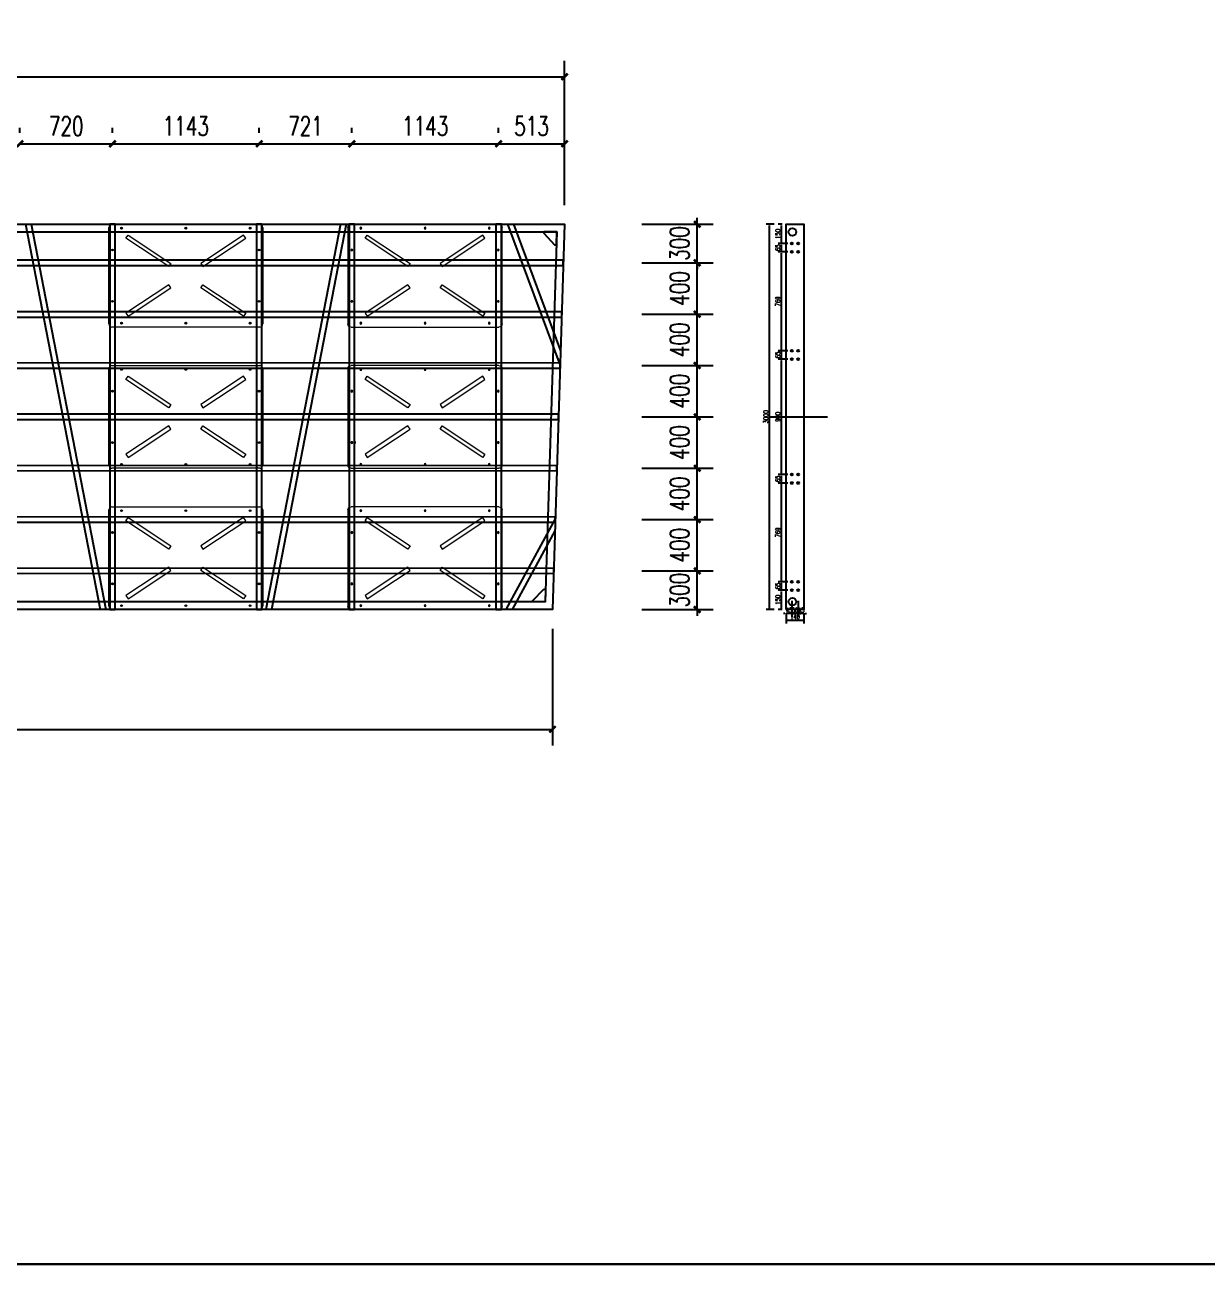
# Model space of a CAD drawing. Extents: x 1254079 to 1500931, y -102737 to 142253.
# Drawn here: x 1339276 to 1348483, y 2621 to 12274 of the extents above; entities that cross this region are included whole.
import ezdxf

# ---------------------------------------------------------------- set-up
doc = ezdxf.new("R2010")
doc.units = 0
doc.header["$LTSCALE"] = 1000
doc.header["$MEASUREMENT"] = 0
for name, color, linetype in [('14#槽钢', 3, 'Continuous'), ('PUB_DIM', 3, 'Continuous'), ('W-float bowl浮筒', 253, 'Continuous'), ('W-FLOAT_BOWL浮筒', 253, 'Continuous'), ('W-STEEL_FRAME钢架', 3, 'Continuous'), ('W-STEEL_KEEL钢龙骨', 5, 'Continuous')]:
    doc.layers.add(name, color=color, linetype=linetype)
doc.styles.add('_TCH_DIM_T3', font='SIMPLEX', dxfattribs={"width": 0.705882, "bigfont": 'GBCBIG'})
doc.styles.add('STANDARD_T3', font='simplex.shx', dxfattribs={"width": 0.7, "bigfont": 'gbcbig.shx'})
doc.dimstyles.new('_TCH_ARCH&&50', dxfattribs={"dimtxt": 148.75, "dimasz": 50, "dimexe": 125, "dimexo": 150, "dimgap": 63.125, "dimtad": 1, "dimdec": 0, "dimzin": 0, "dimdsep": 46, "dimtxsty": '_TCH_DIM_T3', "dimblk": 'ARCHTICK', "dimcen": 0.09, "dimclrt": 7, "dimazin": 2, "dimtfac": 1, "dimtdec": 0, "dimtix": 1, "dimtmove": 2, "dimatfit": 3, "dimfxl": 0, "dimtolj": 1, "dimtzin": 0, "dimarcsym": 0})
doc.dimstyles.new('W&&10', dxfattribs={"dimtxt": 35, "dimasz": 10, "dimexe": 25, "dimexo": 30, "dimgap": 10, "dimtad": 1, "dimdec": 0, "dimzin": 0, "dimdsep": 46, "dimtxsty": 'STANDARD_T3', "dimcen": 0.09, "dimclrd": 1, "dimclre": 1, "dimclrt": 7, "dimazin": 2, "dimtfac": 1, "dimtdec": 0, "dimtix": 1, "dimtmove": 2, "dimatfit": 3, "dimfxl": 0, "dimtolj": 1, "dimtzin": 0, "dimarcsym": 0})

# ---------------------------------------------------------------- blocks, each defined once
blk = doc.blocks.new('*D325')
at = {"layer": 'Defpoints', "color": 0, "transparency": 16777216}
for p in [(1345166.7, 7870.3), (1345248.1, 7870.3), (1345203.1, 7720.3)]:
    blk.add_point(p, dxfattribs=at)
at = {"layer": 'W-STEEL_FRAME钢架', "color": 1, "lineweight": -2, "transparency": 16777216}
for p, q in [((1345218.1, 7870.3), (1345141.7, 7870.3)), ((1345166.7, 7730.3), (1345166.7, 7860.3)), ((1345173.1, 7720.3), (1345141.7, 7720.3))]:
    blk.add_line(p, q, dxfattribs=at)
at = {"layer": 'W-STEEL_FRAME钢架', "color": 1, "transparency": 16777216}
for points in [[(1345165, 7860.3), (1345168.3, 7860.3), (1345166.7, 7870.3)], [(1345165, 7730.3), (1345168.3, 7730.3), (1345166.7, 7720.3)]]:
    blk.add_solid(points, dxfattribs=at)
at = {"layer": 'W-STEEL_FRAME钢架', "color": 7, "transparency": 16777216, "insert": (1345139.2, 7795.3), "char_height": 35, "attachment_point": 5, "rotation": 90, "style": 'STANDARD_T3'}
blk.add_mtext('\\A1;150', dxfattribs=at)
blk = doc.blocks.new('*D326')
at = {"layer": 'Defpoints', "color": 0, "transparency": 16777216}
for p in [(1345166.7, 7935.6), (1345248.1, 7935.6), (1345248.1, 7870.3)]:
    blk.add_point(p, dxfattribs=at)
at = {"layer": 'W-STEEL_FRAME钢架', "color": 1, "lineweight": -2, "transparency": 16777216}
for p, q in [((1345218.1, 7935.6), (1345141.7, 7935.6)), ((1345166.7, 7880.3), (1345166.7, 7925.6)), ((1345218.1, 7870.3), (1345141.7, 7870.3))]:
    blk.add_line(p, q, dxfattribs=at)
at = {"layer": 'W-STEEL_FRAME钢架', "color": 1, "transparency": 16777216}
for points in [[(1345165, 7925.6), (1345168.3, 7925.6), (1345166.7, 7935.6)], [(1345165, 7880.3), (1345168.3, 7880.3), (1345166.7, 7870.3)]]:
    blk.add_solid(points, dxfattribs=at)
at = {"layer": 'W-STEEL_FRAME钢架', "color": 7, "transparency": 16777216, "insert": (1345139.2, 7902.9), "char_height": 35, "attachment_point": 5, "rotation": 90, "style": 'STANDARD_T3'}
blk.add_mtext('\\A1;65', dxfattribs=at)
blk = doc.blocks.new('*D327')
at = {"layer": 'Defpoints', "color": 0, "transparency": 16777216}
for p in [(1345166.7, 8705), (1345248.1, 8705), (1345248.1, 7935.6)]:
    blk.add_point(p, dxfattribs=at)
at = {"layer": 'W-STEEL_FRAME钢架', "color": 1, "lineweight": -2, "transparency": 16777216}
for p, q in [((1345218.1, 8705), (1345141.7, 8705)), ((1345166.7, 7945.6), (1345166.7, 8695)), ((1345218.1, 7935.6), (1345141.7, 7935.6))]:
    blk.add_line(p, q, dxfattribs=at)
at = {"layer": 'W-STEEL_FRAME钢架', "color": 1, "transparency": 16777216}
for points in [[(1345165, 8695), (1345168.3, 8695), (1345166.7, 8705)], [(1345165, 7945.6), (1345168.3, 7945.6), (1345166.7, 7935.6)]]:
    blk.add_solid(points, dxfattribs=at)
at = {"layer": 'W-STEEL_FRAME钢架', "color": 7, "transparency": 16777216, "insert": (1345139.2, 8320.3), "char_height": 35, "attachment_point": 5, "rotation": 90, "style": 'STANDARD_T3'}
blk.add_mtext('\\A1;769', dxfattribs=at)
blk = doc.blocks.new('*D328')
at = {"layer": 'Defpoints', "color": 0, "transparency": 16777216}
for p in [(1345166.7, 8770.3), (1345248.1, 8770.3), (1345248.1, 8705)]:
    blk.add_point(p, dxfattribs=at)
at = {"layer": 'W-STEEL_FRAME钢架', "color": 1, "lineweight": -2, "transparency": 16777216}
for p, q in [((1345218.1, 8770.3), (1345141.7, 8770.3)), ((1345218.1, 8705), (1345141.7, 8705)), ((1345166.7, 8715), (1345166.7, 8760.3))]:
    blk.add_line(p, q, dxfattribs=at)
at = {"layer": 'W-STEEL_FRAME钢架', "color": 1, "transparency": 16777216}
for points in [[(1345165, 8760.3), (1345168.3, 8760.3), (1345166.7, 8770.3)], [(1345165, 8715), (1345168.3, 8715), (1345166.7, 8705)]]:
    blk.add_solid(points, dxfattribs=at)
at = {"layer": 'W-STEEL_FRAME钢架', "color": 7, "transparency": 16777216, "insert": (1345139.2, 8737.6), "char_height": 35, "attachment_point": 5, "rotation": 90, "style": 'STANDARD_T3'}
blk.add_mtext('\\A1;65', dxfattribs=at)
blk = doc.blocks.new('*D329')
at = {"layer": 'Defpoints', "color": 0, "transparency": 16777216}
for p in [(1345166.7, 9670.3), (1345248.1, 9670.3), (1345248.1, 8770.3)]:
    blk.add_point(p, dxfattribs=at)
at = {"layer": 'W-STEEL_FRAME钢架', "color": 1, "lineweight": -2, "transparency": 16777216}
for p, q in [((1345218.1, 9670.3), (1345141.7, 9670.3)), ((1345166.7, 8780.3), (1345166.7, 9660.3)), ((1345218.1, 8770.3), (1345141.7, 8770.3))]:
    blk.add_line(p, q, dxfattribs=at)
at = {"layer": 'W-STEEL_FRAME钢架', "color": 1, "transparency": 16777216}
for points in [[(1345165, 9660.3), (1345168.3, 9660.3), (1345166.7, 9670.3)], [(1345165, 8780.3), (1345168.3, 8780.3), (1345166.7, 8770.3)]]:
    blk.add_solid(points, dxfattribs=at)
at = {"layer": 'W-STEEL_FRAME钢架', "color": 7, "transparency": 16777216, "insert": (1345139.2, 9220.3), "char_height": 35, "attachment_point": 5, "rotation": 90, "style": 'STANDARD_T3'}
blk.add_mtext('\\A1;900', dxfattribs=at)
blk = doc.blocks.new('*D330')
at = {"layer": 'Defpoints', "color": 0, "transparency": 16777216}
for p in [(1345166.7, 10570.3), (1345248.1, 10570.3), (1345248.1, 10505)]:
    blk.add_point(p, dxfattribs=at)
at = {"layer": 'W-STEEL_FRAME钢架', "color": 1, "lineweight": -2, "transparency": 16777216}
for p, q in [((1345218.1, 10570.3), (1345141.7, 10570.3)), ((1345166.7, 10515), (1345166.7, 10560.3)), ((1345218.1, 10505), (1345141.7, 10505))]:
    blk.add_line(p, q, dxfattribs=at)
at = {"layer": 'W-STEEL_FRAME钢架', "color": 1, "transparency": 16777216}
for points in [[(1345165, 10560.3), (1345168.3, 10560.3), (1345166.7, 10570.3)], [(1345165, 10515), (1345168.3, 10515), (1345166.7, 10505)]]:
    blk.add_solid(points, dxfattribs=at)
at = {"layer": 'W-STEEL_FRAME钢架', "color": 7, "transparency": 16777216, "insert": (1345139.2, 10537.6), "char_height": 35, "attachment_point": 5, "rotation": 90, "style": 'STANDARD_T3'}
blk.add_mtext('\\A1;65', dxfattribs=at)
blk = doc.blocks.new('*D331')
at = {"layer": 'Defpoints', "color": 0, "transparency": 16777216}
for p in [(1345166.7, 10720.3), (1345203.1, 10720.3), (1345248.1, 10570.3)]:
    blk.add_point(p, dxfattribs=at)
at = {"layer": 'W-STEEL_FRAME钢架', "color": 1, "lineweight": -2, "transparency": 16777216}
for p, q in [((1345173.1, 10720.3), (1345141.7, 10720.3)), ((1345166.7, 10580.3), (1345166.7, 10710.3)), ((1345218.1, 10570.3), (1345141.7, 10570.3))]:
    blk.add_line(p, q, dxfattribs=at)
at = {"layer": 'W-STEEL_FRAME钢架', "color": 1, "transparency": 16777216}
for points in [[(1345165, 10710.3), (1345168.3, 10710.3), (1345166.7, 10720.3)], [(1345165, 10580.3), (1345168.3, 10580.3), (1345166.7, 10570.3)]]:
    blk.add_solid(points, dxfattribs=at)
at = {"layer": 'W-STEEL_FRAME钢架', "color": 7, "transparency": 16777216, "insert": (1345139.2, 10645.3), "char_height": 35, "attachment_point": 5, "rotation": 90, "style": 'STANDARD_T3'}
blk.add_mtext('\\A1;150', dxfattribs=at)
blk = doc.blocks.new('*D332')
at = {"layer": 'Defpoints', "color": 0, "transparency": 16777216}
for p in [(1345203.1, 7720.3), (1345203.1, 7634.7), (1345343.1, 7720.3)]:
    blk.add_point(p, dxfattribs=at)
at = {"layer": 'W-STEEL_FRAME钢架', "color": 1, "lineweight": -2, "transparency": 16777216}
for p, q in [((1345203.1, 7690.3), (1345203.1, 7609.7)), ((1345333.1, 7634.7), (1345213.1, 7634.7)), ((1345343.1, 7690.3), (1345343.1, 7609.7))]:
    blk.add_line(p, q, dxfattribs=at)
at = {"layer": 'W-STEEL_FRAME钢架', "color": 1, "transparency": 16777216}
for points in [[(1345213.1, 7636.4), (1345213.1, 7633.1), (1345203.1, 7634.7)], [(1345333.1, 7636.4), (1345333.1, 7633.1), (1345343.1, 7634.7)]]:
    blk.add_solid(points, dxfattribs=at)
at = {"layer": 'W-STEEL_FRAME钢架', "color": 7, "transparency": 16777216, "insert": (1345273.1, 7662.2), "char_height": 35, "attachment_point": 5, "style": 'STANDARD_T3'}
blk.add_mtext('\\A1;140', dxfattribs=at)
blk = doc.blocks.new('*D333')
at = {"layer": 'Defpoints', "color": 0, "transparency": 16777216}
for p in [(1345298.1, 7870.3), (1345298.1, 7687.6), (1345343.1, 7720.3)]:
    blk.add_point(p, dxfattribs=at)
at = {"layer": 'W-STEEL_FRAME钢架', "color": 1, "lineweight": -2, "transparency": 16777216}
for p, q in [((1345298.1, 7787.6), (1345298.1, 7662.6)), ((1345288.1, 7687.6), (1345278.1, 7687.6)), ((1345343.1, 7687.6), (1345298.1, 7687.6)), ((1345343.1, 7690.3), (1345343.1, 7662.6)), ((1345353.1, 7687.6), (1345363.1, 7687.6))]:
    blk.add_line(p, q, dxfattribs=at)
at = {"layer": 'W-STEEL_FRAME钢架', "color": 1, "transparency": 16777216}
for points in [[(1345288.1, 7689.2), (1345288.1, 7685.9), (1345298.1, 7687.6)], [(1345353.1, 7689.2), (1345353.1, 7685.9), (1345343.1, 7687.6)]]:
    blk.add_solid(points, dxfattribs=at)
at = {"layer": 'W-STEEL_FRAME钢架', "color": 7, "transparency": 16777216, "insert": (1345320.6, 7715.1), "char_height": 35, "attachment_point": 5, "style": 'STANDARD_T3'}
blk.add_mtext('\\A1;45', dxfattribs=at)
blk = doc.blocks.new('*D334')
at = {"layer": 'Defpoints', "color": 0, "transparency": 16777216}
for p in [(1345248.1, 7870.3), (1345298.1, 7870.3), (1345248.1, 7687.6)]:
    blk.add_point(p, dxfattribs=at)
at = {"layer": 'W-STEEL_FRAME钢架', "color": 1, "lineweight": -2, "transparency": 16777216}
for p, q in [((1345248.1, 7787.6), (1345248.1, 7662.6)), ((1345298.1, 7787.6), (1345298.1, 7662.6)), ((1345238.1, 7687.6), (1345228.1, 7687.6)), ((1345298.1, 7687.6), (1345248.1, 7687.6)), ((1345308.1, 7687.6), (1345318.1, 7687.6))]:
    blk.add_line(p, q, dxfattribs=at)
at = {"layer": 'W-STEEL_FRAME钢架', "color": 1, "transparency": 16777216}
for points in [[(1345238.1, 7689.2), (1345238.1, 7685.9), (1345248.1, 7687.6)], [(1345308.1, 7689.2), (1345308.1, 7685.9), (1345298.1, 7687.6)]]:
    blk.add_solid(points, dxfattribs=at)
at = {"layer": 'W-STEEL_FRAME钢架', "color": 7, "transparency": 16777216, "insert": (1345273.1, 7715.1), "char_height": 35, "attachment_point": 5, "style": 'STANDARD_T3'}
blk.add_mtext('\\A1;50', dxfattribs=at)
blk = doc.blocks.new('*D167')
at = {"layer": 'Defpoints', "color": 0, "transparency": 16777216}
for p in [(1345248.1, 7870.3), (1345203.1, 7720.3), (1345203.1, 7687.6)]:
    blk.add_point(p, dxfattribs=at)
at = {"layer": 'W-STEEL_FRAME钢架', "color": 1, "lineweight": -2, "transparency": 16777216}
for p, q in [((1345248.1, 7787.6), (1345248.1, 7662.6)), ((1345193.1, 7687.6), (1345183.1, 7687.6)), ((1345203.1, 7690.3), (1345203.1, 7662.6)), ((1345248.1, 7687.6), (1345203.1, 7687.6)), ((1345258.1, 7687.6), (1345268.1, 7687.6))]:
    blk.add_line(p, q, dxfattribs=at)
at = {"layer": 'W-STEEL_FRAME钢架', "color": 1, "transparency": 16777216}
for points in [[(1345193.1, 7689.2), (1345193.1, 7685.9), (1345203.1, 7687.6)], [(1345258.1, 7689.2), (1345258.1, 7685.9), (1345248.1, 7687.6)]]:
    blk.add_solid(points, dxfattribs=at)
at = {"layer": 'W-STEEL_FRAME钢架', "color": 7, "transparency": 16777216, "insert": (1345225.6, 7715.1), "char_height": 35, "attachment_point": 5, "style": 'STANDARD_T3'}
blk.add_mtext('\\A1;45', dxfattribs=at)
blk = doc.blocks.new('*D168')
at = {"layer": 'Defpoints', "color": 0, "transparency": 16777216}
for p in [(1345073.8, 10720.3), (1345141.7, 10720.3), (1345141.7, 7720.3)]:
    blk.add_point(p, dxfattribs=at)
at = {"layer": 'W-STEEL_FRAME钢架', "color": 1, "lineweight": -2, "transparency": 16777216}
for p, q in [((1345111.7, 10720.3), (1345048.8, 10720.3)), ((1345073.8, 7730.3), (1345073.8, 10710.3)), ((1345111.7, 7720.3), (1345048.8, 7720.3))]:
    blk.add_line(p, q, dxfattribs=at)
at = {"layer": 'W-STEEL_FRAME钢架', "color": 1, "transparency": 16777216}
for points in [[(1345072.2, 10710.3), (1345075.5, 10710.3), (1345073.8, 10720.3)], [(1345072.2, 7730.3), (1345075.5, 7730.3), (1345073.8, 7720.3)]]:
    blk.add_solid(points, dxfattribs=at)
at = {"layer": 'W-STEEL_FRAME钢架', "color": 7, "transparency": 16777216, "insert": (1345046.3, 9220.3), "char_height": 35, "attachment_point": 5, "rotation": 90, "style": 'STANDARD_T3'}
blk.add_mtext('\\A1;3000', dxfattribs=at)
blk = doc.blocks.new('*D335')
at = {"layer": 'Defpoints', "color": 0, "transparency": 16777216}
for p in [(1345166.7, 9735.6), (1345248.1, 9735.6), (1345248.1, 9670.3)]:
    blk.add_point(p, dxfattribs=at)
at = {"layer": 'W-STEEL_FRAME钢架', "color": 1, "lineweight": -2, "transparency": 16777216}
for p, q in [((1345218.1, 9735.6), (1345141.7, 9735.6)), ((1345218.1, 9670.3), (1345141.7, 9670.3)), ((1345166.7, 9680.3), (1345166.7, 9725.6))]:
    blk.add_line(p, q, dxfattribs=at)
at = {"layer": 'W-STEEL_FRAME钢架', "color": 1, "transparency": 16777216}
for points in [[(1345165, 9725.6), (1345168.3, 9725.6), (1345166.7, 9735.6)], [(1345165, 9680.3), (1345168.3, 9680.3), (1345166.7, 9670.3)]]:
    blk.add_solid(points, dxfattribs=at)
at = {"layer": 'W-STEEL_FRAME钢架', "color": 7, "transparency": 16777216, "insert": (1345139.2, 9702.9), "char_height": 35, "attachment_point": 5, "rotation": 90, "style": 'STANDARD_T3'}
blk.add_mtext('\\A1;65', dxfattribs=at)
blk = doc.blocks.new('*D336')
at = {"layer": 'Defpoints', "color": 0, "transparency": 16777216}
for p in [(1345166.7, 10505), (1345203.1, 10505), (1345248.1, 9735.6)]:
    blk.add_point(p, dxfattribs=at)
at = {"layer": 'W-STEEL_FRAME钢架', "color": 1, "lineweight": -2, "transparency": 16777216}
for p, q in [((1345173.1, 10505), (1345141.7, 10505)), ((1345166.7, 9745.6), (1345166.7, 10495)), ((1345218.1, 9735.6), (1345141.7, 9735.6))]:
    blk.add_line(p, q, dxfattribs=at)
at = {"layer": 'W-STEEL_FRAME钢架', "color": 1, "transparency": 16777216}
for points in [[(1345165, 10495), (1345168.3, 10495), (1345166.7, 10505)], [(1345165, 9745.6), (1345168.3, 9745.6), (1345166.7, 9735.6)]]:
    blk.add_solid(points, dxfattribs=at)
at = {"layer": 'W-STEEL_FRAME钢架', "color": 7, "transparency": 16777216, "insert": (1345139.2, 10120.3), "char_height": 35, "attachment_point": 5, "rotation": 90, "style": 'STANDARD_T3'}
blk.add_mtext('\\A1;769', dxfattribs=at)
blk = doc.blocks.new('_ArchTick')
at = {"color": 0, "linetype": 'ByBlock', "const_width": 0.4}
blk.add_lwpolyline([(-0.5, -0.5), (0.5, 0.5)], dxfattribs=at)
blk = doc.blocks.new('*D942')
at = {"layer": 'Defpoints', "color": 0, "transparency": 16777216}
for p in [(1343931.4, 8020.2), (1344511.9, 8020.2), (1343931.4, 7720.3)]:
    blk.add_point(p, dxfattribs=at)
at = {"layer": 'PUB_DIM', "color": 0, "lineweight": -2, "transparency": 16777216}
for p, q in [((1344081.4, 8020.2), (1344636.9, 8020.2)), ((1344511.9, 8020.2), (1344511.9, 8070.2)), ((1344511.9, 7720.3), (1344511.9, 8020.2)), ((1344081.4, 7720.3), (1344636.9, 7720.3)), ((1344511.9, 7720.3), (1344511.9, 7670.3))]:
    blk.add_line(p, q, dxfattribs=at)
at = {"layer": 'PUB_DIM', "color": 0, "lineweight": -2, "transparency": 16777216, "xscale": 50, "yscale": 50, "zscale": 50}
for p, rotation in [((1344511.9, 8020.2), 269.9992561467271), ((1344511.9, 7720.3), 89.9992561467271)]:
    blk.add_blockref('_ArchTick', p, dxfattribs=dict(at, rotation=rotation))
at = {"layer": 'PUB_DIM', "color": 7, "transparency": 16777216, "insert": (1344374.4, 7870.3), "char_height": 148.75, "attachment_point": 5, "rotation": 89.99926, "style": '_TCH_DIM_T3'}
blk.add_mtext('\\A1;300', dxfattribs=at)
blk = doc.blocks.new('*D943')
at = {"layer": 'Defpoints', "color": 0, "transparency": 16777216}
for p in [(1343931.4, 8420.3), (1344511.9, 8420.3), (1343931.4, 8020.2)]:
    blk.add_point(p, dxfattribs=at)
at = {"layer": 'PUB_DIM', "color": 0, "lineweight": -2, "transparency": 16777216}
for p, q in [((1344081.4, 8420.3), (1344636.9, 8420.3)), ((1344511.9, 8020.2), (1344511.9, 8420.3)), ((1344081.4, 8020.2), (1344636.9, 8020.2))]:
    blk.add_line(p, q, dxfattribs=at)
at = {"layer": 'PUB_DIM', "color": 0, "lineweight": -2, "transparency": 16777216, "xscale": 50, "yscale": 50, "zscale": 50}
for p, rotation in [((1344511.9, 8420.3), 89.99925614672695), ((1344511.9, 8020.2), 269.999256146727)]:
    blk.add_blockref('_ArchTick', p, dxfattribs=dict(at, rotation=rotation))
at = {"layer": 'PUB_DIM', "color": 7, "transparency": 16777216, "insert": (1344374.4, 8220.3), "char_height": 148.75, "attachment_point": 5, "rotation": 89.99926, "style": '_TCH_DIM_T3'}
blk.add_mtext('\\A1;400', dxfattribs=at)
blk = doc.blocks.new('*D944')
at = {"layer": 'Defpoints', "color": 0, "transparency": 16777216}
for p in [(1343931.4, 8820.3), (1344511.9, 8820.3), (1343931.4, 8420.3)]:
    blk.add_point(p, dxfattribs=at)
at = {"layer": 'PUB_DIM', "color": 0, "lineweight": -2, "transparency": 16777216}
for p, q in [((1344081.4, 8820.3), (1344636.9, 8820.3)), ((1344511.9, 8420.3), (1344511.9, 8820.3)), ((1344081.4, 8420.3), (1344636.9, 8420.3))]:
    blk.add_line(p, q, dxfattribs=at)
at = {"layer": 'PUB_DIM', "color": 0, "lineweight": -2, "transparency": 16777216, "xscale": 50, "yscale": 50, "zscale": 50}
for p, rotation in [((1344511.9, 8820.3), 89.99925614673225), ((1344511.9, 8420.3), 269.9992561467323)]:
    blk.add_blockref('_ArchTick', p, dxfattribs=dict(at, rotation=rotation))
at = {"layer": 'PUB_DIM', "color": 7, "transparency": 16777216, "insert": (1344374.4, 8620.3), "char_height": 148.75, "attachment_point": 5, "rotation": 89.99926, "style": '_TCH_DIM_T3'}
blk.add_mtext('\\A1;400', dxfattribs=at)
blk = doc.blocks.new('*D945')
at = {"layer": 'Defpoints', "color": 0, "transparency": 16777216}
for p in [(1343931.4, 9220.3), (1344511.9, 9220.3), (1343931.4, 8820.3)]:
    blk.add_point(p, dxfattribs=at)
at = {"layer": 'PUB_DIM', "color": 0, "lineweight": -2, "transparency": 16777216}
for p, q in [((1344081.4, 9220.3), (1344636.9, 9220.3)), ((1344511.9, 8820.3), (1344511.9, 9220.3)), ((1344081.4, 8820.3), (1344636.9, 8820.3))]:
    blk.add_line(p, q, dxfattribs=at)
at = {"layer": 'PUB_DIM', "color": 0, "lineweight": -2, "transparency": 16777216, "xscale": 50, "yscale": 50, "zscale": 50}
for p, rotation in [((1344511.9, 9220.3), 89.99925614673371), ((1344511.9, 8820.3), 269.9992561467337)]:
    blk.add_blockref('_ArchTick', p, dxfattribs=dict(at, rotation=rotation))
at = {"layer": 'PUB_DIM', "color": 7, "transparency": 16777216, "insert": (1344374.4, 9020.3), "char_height": 148.75, "attachment_point": 5, "rotation": 89.99926, "style": '_TCH_DIM_T3'}
blk.add_mtext('\\A1;400', dxfattribs=at)
blk = doc.blocks.new('*D946')
at = {"layer": 'Defpoints', "color": 0, "transparency": 16777216}
for p in [(1343931.4, 9620.3), (1344511.9, 9620.3), (1343931.4, 9220.3)]:
    blk.add_point(p, dxfattribs=at)
at = {"layer": 'PUB_DIM', "color": 0, "lineweight": -2, "transparency": 16777216}
for p, q in [((1344081.4, 9620.3), (1344636.9, 9620.3)), ((1344511.9, 9220.3), (1344511.9, 9620.3)), ((1344081.4, 9220.3), (1344636.9, 9220.3))]:
    blk.add_line(p, q, dxfattribs=at)
at = {"layer": 'PUB_DIM', "color": 0, "lineweight": -2, "transparency": 16777216, "xscale": 50, "yscale": 50, "zscale": 50}
for p, rotation in [((1344511.9, 9620.3), 89.99925614673371), ((1344511.9, 9220.3), 269.9992561467337)]:
    blk.add_blockref('_ArchTick', p, dxfattribs=dict(at, rotation=rotation))
at = {"layer": 'PUB_DIM', "color": 7, "transparency": 16777216, "insert": (1344374.4, 9420.3), "char_height": 148.75, "attachment_point": 5, "rotation": 89.99926, "style": '_TCH_DIM_T3'}
blk.add_mtext('\\A1;400', dxfattribs=at)
blk = doc.blocks.new('*D947')
at = {"layer": 'Defpoints', "color": 0, "transparency": 16777216}
for p in [(1343931.5, 10020.2), (1344511.9, 10020.2), (1343931.4, 9620.3)]:
    blk.add_point(p, dxfattribs=at)
at = {"layer": 'PUB_DIM', "color": 0, "lineweight": -2, "transparency": 16777216}
for p, q in [((1344081.5, 10020.2), (1344636.9, 10020.2)), ((1344511.9, 9620.3), (1344511.9, 10020.2)), ((1344081.4, 9620.3), (1344636.9, 9620.3))]:
    blk.add_line(p, q, dxfattribs=at)
at = {"layer": 'PUB_DIM', "color": 0, "lineweight": -2, "transparency": 16777216, "xscale": 50, "yscale": 50, "zscale": 50}
for p, rotation in [((1344511.9, 10020.2), 89.9992561467015), ((1344511.9, 9620.3), 269.9992561467015)]:
    blk.add_blockref('_ArchTick', p, dxfattribs=dict(at, rotation=rotation))
at = {"layer": 'PUB_DIM', "color": 7, "transparency": 16777216, "insert": (1344374.4, 9820.2), "char_height": 148.75, "attachment_point": 5, "rotation": 89.99926, "style": '_TCH_DIM_T3'}
blk.add_mtext('\\A1;400', dxfattribs=at)
blk = doc.blocks.new('*D948')
at = {"layer": 'Defpoints', "color": 0, "transparency": 16777216}
for p in [(1343931.5, 10420.2), (1344511.9, 10420.2), (1343931.5, 10020.2)]:
    blk.add_point(p, dxfattribs=at)
at = {"layer": 'PUB_DIM', "color": 0, "lineweight": -2, "transparency": 16777216}
for p, q in [((1344081.5, 10420.2), (1344636.9, 10420.2)), ((1344511.9, 10020.2), (1344511.9, 10420.2)), ((1344081.5, 10020.2), (1344636.9, 10020.2))]:
    blk.add_line(p, q, dxfattribs=at)
at = {"layer": 'PUB_DIM', "color": 0, "lineweight": -2, "transparency": 16777216, "xscale": 50, "yscale": 50, "zscale": 50}
for p, rotation in [((1344511.9, 10420.2), 89.99925614673093), ((1344511.9, 10020.2), 269.9992561467309)]:
    blk.add_blockref('_ArchTick', p, dxfattribs=dict(at, rotation=rotation))
at = {"layer": 'PUB_DIM', "color": 7, "transparency": 16777216, "insert": (1344374.4, 10220.2), "char_height": 148.75, "attachment_point": 5, "rotation": 89.99926, "style": '_TCH_DIM_T3'}
blk.add_mtext('\\A1;400', dxfattribs=at)
blk = doc.blocks.new('*D949')
at = {"layer": 'Defpoints', "color": 0, "transparency": 16777216}
for p in [(1343931.5, 10720.2), (1344511.9, 10720.2), (1343931.5, 10420.2)]:
    blk.add_point(p, dxfattribs=at)
at = {"layer": 'PUB_DIM', "color": 0, "lineweight": -2, "transparency": 16777216}
for p, q in [((1344081.5, 10720.2), (1344636.9, 10720.2)), ((1344511.9, 10720.2), (1344511.9, 10770.2)), ((1344511.9, 10420.2), (1344511.9, 10720.2)), ((1344081.5, 10420.2), (1344636.9, 10420.2)), ((1344511.9, 10420.2), (1344511.9, 10370.2))]:
    blk.add_line(p, q, dxfattribs=at)
at = {"layer": 'PUB_DIM', "color": 0, "lineweight": -2, "transparency": 16777216, "xscale": 50, "yscale": 50, "zscale": 50}
for p, rotation in [((1344511.9, 10720.2), 269.9992561467388), ((1344511.9, 10420.2), 89.99925614673876)]:
    blk.add_blockref('_ArchTick', p, dxfattribs=dict(at, rotation=rotation))
at = {"layer": 'PUB_DIM', "color": 7, "transparency": 16777216, "insert": (1344374.4, 10570.2), "char_height": 148.75, "attachment_point": 5, "rotation": 89.99926, "style": '_TCH_DIM_T3'}
blk.add_mtext('\\A1;300', dxfattribs=at)
blk = doc.blocks.new('*D956')
at = {"layer": 'Defpoints', "color": 0, "transparency": 16777216}
for p in [(1339958.1, 11347.3), (1339238.1, 11281.4), (1339958.1, 11281.4)]:
    blk.add_point(p, dxfattribs=at)
at = {"layer": 'PUB_DIM', "color": 0, "lineweight": -2, "transparency": 16777216}
for p, q in [((1339238.1, 11431.4), (1339238.1, 11472.3)), ((1339958.1, 11431.4), (1339958.1, 11472.3)), ((1339238.1, 11347.3), (1339958.1, 11347.3))]:
    blk.add_line(p, q, dxfattribs=at)
at = {"layer": 'PUB_DIM', "color": 0, "lineweight": -2, "transparency": 16777216, "xscale": 50, "yscale": 50, "zscale": 50}
for p, rotation in [((1339238.1, 11347.3), 179.9998336123197), ((1339958.1, 11347.3), 359.9998336123197)]:
    blk.add_blockref('_ArchTick', p, dxfattribs=dict(at, rotation=rotation))
at = {"layer": 'PUB_DIM', "color": 7, "transparency": 16777216, "insert": (1339598.1, 11484.8), "char_height": 148.75, "attachment_point": 5, "rotation": 359.99983, "style": '_TCH_DIM_T3'}
blk.add_mtext('\\A1;720', dxfattribs=at)
blk = doc.blocks.new('*D957')
at = {"layer": 'Defpoints', "color": 0, "transparency": 16777216}
for p in [(1341101.1, 11347.3), (1339958.1, 11281.4), (1341101.1, 11281.4)]:
    blk.add_point(p, dxfattribs=at)
at = {"layer": 'PUB_DIM', "color": 0, "lineweight": -2, "transparency": 16777216}
for p, q in [((1339958.1, 11431.4), (1339958.1, 11472.3)), ((1341101.1, 11431.4), (1341101.1, 11472.3)), ((1339958.1, 11347.3), (1341101.1, 11347.3))]:
    blk.add_line(p, q, dxfattribs=at)
at = {"layer": 'PUB_DIM', "color": 0, "lineweight": -2, "transparency": 16777216, "xscale": 50, "yscale": 50, "zscale": 50}
for p, rotation in [((1339958.1, 11347.3), 179.9998336123198), ((1341101.1, 11347.3), 359.9998336123198)]:
    blk.add_blockref('_ArchTick', p, dxfattribs=dict(at, rotation=rotation))
at = {"layer": 'PUB_DIM', "color": 7, "transparency": 16777216, "insert": (1340529.6, 11484.8), "char_height": 148.75, "attachment_point": 5, "rotation": 359.99983, "style": '_TCH_DIM_T3'}
blk.add_mtext('\\A1;1143', dxfattribs=at)
blk = doc.blocks.new('*D958')
at = {"layer": 'Defpoints', "color": 0, "transparency": 16777216}
for p in [(1341822.2, 11347.3), (1341101.1, 11281.4), (1341822.2, 11281.4)]:
    blk.add_point(p, dxfattribs=at)
at = {"layer": 'PUB_DIM', "color": 0, "lineweight": -2, "transparency": 16777216}
for p, q in [((1341101.1, 11431.4), (1341101.1, 11472.3)), ((1341822.2, 11431.4), (1341822.2, 11472.3)), ((1341101.1, 11347.3), (1341822.2, 11347.3))]:
    blk.add_line(p, q, dxfattribs=at)
at = {"layer": 'PUB_DIM', "color": 0, "lineweight": -2, "transparency": 16777216, "xscale": 50, "yscale": 50, "zscale": 50}
for p, rotation in [((1341101.1, 11347.3), 179.9998336123197), ((1341822.2, 11347.3), 359.9998336123198)]:
    blk.add_blockref('_ArchTick', p, dxfattribs=dict(at, rotation=rotation))
at = {"layer": 'PUB_DIM', "color": 7, "transparency": 16777216, "insert": (1341461.6, 11484.8), "char_height": 148.75, "attachment_point": 5, "rotation": 359.99983, "style": '_TCH_DIM_T3'}
blk.add_mtext('\\A1;721', dxfattribs=at)
blk = doc.blocks.new('*D959')
at = {"layer": 'Defpoints', "color": 0, "transparency": 16777216}
for p in [(1342965.2, 11347.3), (1341822.2, 11281.4), (1342965.2, 11281.4)]:
    blk.add_point(p, dxfattribs=at)
at = {"layer": 'PUB_DIM', "color": 0, "lineweight": -2, "transparency": 16777216}
for p, q in [((1341822.2, 11431.4), (1341822.2, 11472.3)), ((1342965.2, 11431.4), (1342965.2, 11472.3)), ((1341822.2, 11347.3), (1342965.2, 11347.3))]:
    blk.add_line(p, q, dxfattribs=at)
at = {"layer": 'PUB_DIM', "color": 0, "lineweight": -2, "transparency": 16777216, "xscale": 50, "yscale": 50, "zscale": 50}
for p, rotation in [((1341822.2, 11347.3), 179.9998336123198), ((1342965.2, 11347.3), 359.9998336123198)]:
    blk.add_blockref('_ArchTick', p, dxfattribs=dict(at, rotation=rotation))
at = {"layer": 'PUB_DIM', "color": 7, "transparency": 16777216, "insert": (1342393.7, 11484.8), "char_height": 148.75, "attachment_point": 5, "rotation": 359.99983, "style": '_TCH_DIM_T3'}
blk.add_mtext('\\A1;1143', dxfattribs=at)
blk = doc.blocks.new('*D960')
at = {"layer": 'Defpoints', "color": 0, "transparency": 16777216}
for p in [(1343478.3, 11347.3), (1342965.2, 11281.4), (1343478.3, 11281.4)]:
    blk.add_point(p, dxfattribs=at)
at = {"layer": 'PUB_DIM', "color": 0, "lineweight": -2, "transparency": 16777216}
for p, q in [((1342965.2, 11431.4), (1342965.2, 11472.3)), ((1343478.3, 11431.4), (1343478.3, 11472.3)), ((1342965.2, 11347.3), (1343478.3, 11347.3))]:
    blk.add_line(p, q, dxfattribs=at)
at = {"layer": 'PUB_DIM', "color": 0, "lineweight": -2, "transparency": 16777216, "xscale": 50, "yscale": 50, "zscale": 50}
for p, rotation in [((1342965.2, 11347.3), 179.9998336123197), ((1343478.3, 11347.3), 359.9998336123197)]:
    blk.add_blockref('_ArchTick', p, dxfattribs=dict(at, rotation=rotation))
at = {"layer": 'PUB_DIM', "color": 7, "transparency": 16777216, "insert": (1343221.7, 11484.8), "char_height": 148.75, "attachment_point": 5, "rotation": 359.99983, "style": '_TCH_DIM_T3'}
blk.add_mtext('\\A1;513', dxfattribs=at)
blk = doc.blocks.new('*D962')
at = {"layer": 'Defpoints', "color": 0, "transparency": 16777216}
for p in [(1333948.6, 7720.3), (1343384.5, 7720.3), (1343384.5, 6786.3)]:
    blk.add_point(p, dxfattribs=at)
at = {"layer": 'PUB_DIM', "color": 0, "lineweight": -2, "transparency": 16777216}
for p, q in [((1333948.6, 7570.3), (1333948.6, 6661.3)), ((1343384.5, 7570.3), (1343384.5, 6661.3)), ((1333948.6, 6786.3), (1343384.5, 6786.3))]:
    blk.add_line(p, q, dxfattribs=at)
at = {"layer": 'PUB_DIM', "color": 0, "lineweight": -2, "transparency": 16777216, "xscale": 50, "yscale": 50, "zscale": 50, "rotation": 180}
blk.add_blockref('_ArchTick', (1333948.6, 6786.3), dxfattribs=at)
at = {"layer": 'PUB_DIM', "color": 0, "lineweight": -2, "transparency": 16777216, "xscale": 50, "yscale": 50, "zscale": 50}
blk.add_blockref('_ArchTick', (1343384.5, 6786.3), dxfattribs=at)
at = {"layer": 'PUB_DIM', "color": 7, "transparency": 16777216, "insert": (1338666.6, 6923.8), "char_height": 148.75, "attachment_point": 5, "style": '_TCH_DIM_T3'}
blk.add_mtext('\\A1;9436', dxfattribs=at)
blk = doc.blocks.new('*D963')
at = {"layer": 'Defpoints', "color": 0, "transparency": 16777216}
for p in [(1343478.3, 11869.2), (1333854.9, 10719.8), (1343478.3, 10719.8)]:
    blk.add_point(p, dxfattribs=at)
at = {"layer": 'PUB_DIM', "color": 0, "lineweight": -2, "transparency": 16777216}
for p, q in [((1333854.9, 10869.8), (1333854.9, 11994.2)), ((1343478.3, 10869.8), (1343478.3, 11994.2)), ((1333854.9, 11869.2), (1343478.3, 11869.2))]:
    blk.add_line(p, q, dxfattribs=at)
at = {"layer": 'PUB_DIM', "color": 0, "lineweight": -2, "transparency": 16777216, "xscale": 50, "yscale": 50, "zscale": 50, "rotation": 180}
blk.add_blockref('_ArchTick', (1333854.9, 11869.2), dxfattribs=at)
at = {"layer": 'PUB_DIM', "color": 0, "lineweight": -2, "transparency": 16777216, "xscale": 50, "yscale": 50, "zscale": 50}
blk.add_blockref('_ArchTick', (1343478.3, 11869.2), dxfattribs=at)
at = {"layer": 'PUB_DIM', "color": 7, "transparency": 16777216, "insert": (1338666.6, 12006.7), "char_height": 148.75, "attachment_point": 5, "style": '_TCH_DIM_T3'}
blk.add_mtext('\\A1;9623', dxfattribs=at)
blk = doc.blocks.new('$matou$00000145')
at = {"layer": 'W-float bowl浮筒', "lineweight": 0}
for p, q in [((-575, 400), (575, 400)), ((-600, -375), (-600, 375)), ((-507, 370), (-493, 370)), ((-500, 377), (-500, 363)), ((-7, 370), (7, 370)), ((0, 377), (0, 363)), ((493, 370), (507, 370)), ((500, 377), (500, 363)), ((600, 375), (600, -375)), ((-577, 200), (-563, 200)), ((-570, 207), (-570, 193)), ((563, 200), (577, 200)), ((570, 207), (570, 193)), ((-570, -193), (-570, -207)), ((570, -193), (570, -207)), ((-577, -200), (-563, -200)), ((563, -200), (577, -200)), ((-507, -370), (-493, -370)), ((-500, -377), (-500, -363)), ((-7, -370), (7, -370)), ((0, -377), (0, -363)), ((493, -370), (507, -370)), ((500, -377), (500, -363)), ((575, -400), (-575, -400))]:
    blk.add_line(p, q, dxfattribs=at)
at = {"layer": 'W-float bowl浮筒', "lineweight": 0, "ltscale": 100}
for points in [[(-450.2, 316.3), (-116.8, 95.4), (-133.3, 70.3), (-466.8, 291.3)], [(450.2, 316.3), (116.8, 95.4), (133.3, 70.3), (466.8, 291.3)], [(-450.2, -316.3), (-116.8, -95.4), (-133.3, -70.3), (-466.8, -291.3)], [(450.2, -316.3), (116.8, -95.4), (133.3, -70.3), (466.8, -291.3)]]:
    blk.add_lwpolyline(points, close=True, dxfattribs=at)
at = {"layer": 'W-float bowl浮筒', "lineweight": 0}
for centre in [(-500, 370), (0, 370), (500, 370), (-570, 200), (570, 200), (-570, -200), (570, -200), (-500, -370), (0, -370), (500, -370)]:
    blk.add_circle(centre, 7, dxfattribs=at)
for centre, start, end in [((-575, 375), 90, 180), ((575, 375), 0, 90), ((-575, -375), 180, 270), ((575, -375), 270, 0)]:
    blk.add_arc(centre, 25, start, end, dxfattribs=at)

msp = doc.modelspace()

# ---------------------------------------------------------------- linework, layer by layer
at = {"layer": '14#槽钢'}
for points in [[(1284443.8, 62511.5), (1371490.4, 62511.5), (1371490.4, 2620.5), (1284443.8, 2620.5)], [(1333854.9, 10719.8), (1343478.3, 10719.8), (1343384.5, 7720.3), (1333948.6, 7720.3)], [(1333914.7, 10661.8), (1343418.4, 10661.8), (1343328.3, 7778.3), (1334004.8, 7778.3)]]:
    msp.add_lwpolyline(points, close=True, dxfattribs=at)
for points in [[(1339281.1, 10719.8), (1339862, 7719.8)], [(1339324.9, 10719.8), (1339905.8, 7719.8)], [(1341734.3, 10719.8), (1341153.3, 7719.8)], [(1341778.1, 10719.8), (1341197.1, 7719.8)], [(1343033.9, 10719.8), (1343443.9, 9620.7)], [(1343079.8, 10719.8), (1343447.5, 9734.2)], [(1343406.6, 8426.5), (1343021.6, 7720.3)], [(1343403.6, 8331.2), (1343070.6, 7720.3)], [(1284443.8, 2620.5), (1371490.4, 2620.5)]]:
    msp.add_lwpolyline(points, dxfattribs=at)
at = {"layer": 'PUB_DIM'}
for p, q in [((1341853, 9019.8), (1341839, 9019.8)), ((1341846, 9026.8), (1341846, 9012.8))]:
    msp.add_line(p, q, dxfattribs=at)
at = {"layer": 'W-STEEL_FRAME钢架'}
msp.add_line((1345073.8, 9220.3), (1345526.3, 9220.3), dxfattribs=at)
for points in [[(1339979.6, 10719.8), (1339936.6, 10719.8), (1339936.6, 7719.8), (1339979.6, 7719.8)], [(1341122.6, 10719.8), (1341079.6, 10719.8), (1341079.6, 7719.8), (1341122.6, 7719.8)], [(1341843.7, 10719.8), (1341800.7, 10719.8), (1341800.7, 7719.8), (1341843.7, 7719.8)], [(1342986.7, 10719.8), (1342943.7, 10719.8), (1342943.7, 7719.8), (1342986.7, 7719.8)], [(1345203.1, 7720.3), (1345203.1, 10720.3), (1345343.1, 10720.3), (1345343.1, 7720.3)]]:
    msp.add_lwpolyline(points, close=True, dxfattribs=at)
at = {"layer": 'W-STEEL_FRAME钢架', "color": 1}
for points in [[(1343401.6, 10561.3), (1343415.2, 10561.3), (1343418.3, 10661.3), (1343318.3, 10661.3), (1343318.3, 10651.3)], [(1343318.3, 7878.3), (1343331.4, 7878.4), (1343328.3, 7778.3), (1343228.3, 7778.3), (1343228.3, 7788.3)]]:
    msp.add_lwpolyline(points, close=True, dxfattribs=at)
at = {"layer": 'W-STEEL_FRAME钢架'}
for centre in [(1345253.1, 10660.3), (1345253.1, 7780.3)]:
    msp.add_circle(centre, 30, dxfattribs=at)
at = {"layer": 'W-STEEL_FRAME钢架', "color": 1}
for centre in [(1345248.1, 10570.3), (1345298.1, 10570.3), (1345248.1, 10505), (1345298.1, 10505), (1345248.1, 9735.6), (1345248.1, 9670.3), (1345298.1, 9735.6), (1345298.1, 9670.3), (1345248.1, 8770.3), (1345248.1, 8705), (1345298.1, 8770.3), (1345298.1, 8705), (1345248.1, 7935.6), (1345298.1, 7935.6), (1345248.1, 7870.3), (1345298.1, 7870.3)]:
    msp.add_circle(centre, 7.5, dxfattribs=at)
at = {"layer": 'W-STEEL_KEEL钢龙骨'}
for points in [[(1333864.2, 10399.9), (1343468.9, 10400.3), (1343468.9, 10440.3), (1333864.2, 10439.9)], [(1333876.8, 9997.8), (1343456.3, 9997.9), (1343456.3, 10037.9), (1333876.8, 10037.8)], [(1333889.2, 9600.7), (1343443.9, 9599.3), (1343443.9, 9639.3), (1333889.2, 9640.7)], [(1333901.7, 9200.1), (1343431.4, 9200.1), (1343431.4, 9240.1), (1333901.7, 9240.1)], [(1333914.2, 8801.7), (1343418.9, 8799.9), (1343418.9, 8839.9), (1333914.2, 8841.7)], [(1333926.7, 8399.5), (1343406.4, 8400.4), (1343406.4, 8440.4), (1333926.7, 8439.5)], [(1333939.1, 8002.8), (1343393.9, 7999.1), (1343393.9, 8039.1), (1333939.1, 8042.8)]]:
    msp.add_lwpolyline(points, close=True, dxfattribs=at)

# ---------------------------------------------------------------- block references
at = {"layer": 'W-FLOAT_BOWL浮筒'}
for p in [(1340529.6, 10319.8), (1340529.6, 9219.8), (1340529.6, 8119.8)]:
    msp.add_blockref('$matou$00000145', p, dxfattribs=at)
at = {"layer": 'W-FLOAT_BOWL浮筒', "yscale": -1, "rotation": 180}
for p in [(1342392.2, 10319.8), (1342392.2, 9219.8), (1342392.2, 8119.8)]:
    msp.add_blockref('$matou$00000145', p, dxfattribs=at)

# ---------------------------------------------------------------- dimensions: what is measured, and where the dimension line sits
at = {"layer": 'PUB_DIM'}
for p1, p2, distance, picture, middle in [((1333854.9, 10719.8), (1343478.3, 10719.8), 1149.4, '*D963', (1338666.6, 12006.7)), ((1339238.1, 11281.4), (1339958.1, 11281.4), 65.9, '*D956', (1339598.1, 11484.8)), ((1339958.1, 11281.4), (1341101.1, 11281.4), 65.9, '*D957', (1340529.6, 11484.8)), ((1341101.1, 11281.4), (1341822.2, 11281.4), 65.9, '*D958', (1341461.6, 11484.8)), ((1341822.2, 11281.4), (1342965.2, 11281.4), 65.9, '*D959', (1342393.7, 11484.8)), ((1342965.2, 11281.4), (1343478.3, 11281.4), 65.9, '*D960', (1343221.7, 11484.8)), ((1343931.5, 10420.2), (1343931.5, 10720.2), -580.5, '*D949', (1344374.4, 10570.2)), ((1343931.5, 10020.2), (1343931.5, 10420.2), -580.5, '*D948', (1344374.4, 10220.2)), ((1343931.4, 9620.3), (1343931.5, 10020.2), -580.5, '*D947', (1344374.4, 9820.2)), ((1343931.4, 9220.3), (1343931.4, 9620.3), -580.5, '*D946', (1344374.4, 9420.3)), ((1343931.4, 8820.3), (1343931.4, 9220.3), -580.5, '*D945', (1344374.4, 9020.3)), ((1343931.4, 8420.3), (1343931.4, 8820.3), -580.5, '*D944', (1344374.4, 8620.3)), ((1343931.4, 8020.2), (1343931.4, 8420.3), -580.5, '*D943', (1344374.4, 8220.3)), ((1343931.4, 7720.3), (1343931.4, 8020.2), -580.5, '*D942', (1344374.4, 7870.3)), ((1333948.6, 7720.3), (1343384.5, 7720.3), -934.1, '*D962', (1338666.6, 6923.8))]:
    dim = msp.add_aligned_dim(p1=p1, p2=p2, distance=distance, dimstyle='_TCH_ARCH&&50', dxfattribs=at)
    dim.commit()
    dim.dimension.update_dxf_attribs({"geometry": picture, "text_midpoint": middle})
at = {"layer": 'W-STEEL_FRAME钢架'}
for base, p1, p2, angle, picture, middle in [((1345073.8, 10720.3), (1345141.7, 7720.3), (1345141.7, 10720.3), 90, '*D168', (1345046.3, 9220.3)), ((1345166.7, 10720.3), (1345248.1, 10570.3), (1345203.1, 10720.3), 90, '*D331', (1345139.2, 10645.3)), ((1345166.7, 10570.3), (1345248.1, 10505), (1345248.1, 10570.3), 90, '*D330', (1345139.2, 10537.6)), ((1345166.7, 10505), (1345248.1, 9735.6), (1345203.1, 10505), 90, '*D336', (1345139.2, 10120.3)), ((1345166.7, 9735.6), (1345248.1, 9670.3), (1345248.1, 9735.6), 90, '*D335', (1345139.2, 9702.9)), ((1345166.7, 9670.3), (1345248.1, 8770.3), (1345248.1, 9670.3), 90, '*D329', (1345139.2, 9220.3)), ((1345166.7, 8770.3), (1345248.1, 8705), (1345248.1, 8770.3), 90, '*D328', (1345139.2, 8737.6)), ((1345166.7, 8705), (1345248.1, 7935.6), (1345248.1, 8705), 90, '*D327', (1345139.2, 8320.3)), ((1345166.7, 7935.6), (1345248.1, 7870.3), (1345248.1, 7935.6), 90, '*D326', (1345139.2, 7902.9)), ((1345166.7, 7870.3), (1345203.1, 7720.3), (1345248.1, 7870.3), 90, '*D325', (1345139.2, 7795.3)), ((1345203.1, 7634.7), (1345343.1, 7720.3), (1345203.1, 7720.3), 180, '*D332', (1345273.1, 7662.2))]:
    dim = msp.add_linear_dim(base=base, p1=p1, p2=p2, angle=angle, dimstyle='W&&10', dxfattribs=at)
    dim.commit()
    dim.dimension.update_dxf_attribs({"geometry": picture, "text_midpoint": middle})
for base, p1, p2, picture, middle in [((1345203.1, 7687.6), (1345248.1, 7870.3), (1345203.1, 7720.3), '*D167', (1345225.6, 7715.1)), ((1345248.1, 7687.6), (1345298.1, 7870.3), (1345248.1, 7870.3), '*D334', (1345273.1, 7715.1)), ((1345298.1, 7687.6), (1345343.1, 7720.3), (1345298.1, 7870.3), '*D333', (1345320.6, 7715.1))]:
    dim = msp.add_linear_dim(base=base, p1=p1, p2=p2, angle=180, dimstyle='W&&10', override={"dimfxlon": 1}, dxfattribs=at)
    dim.commit()
    dim.dimension.update_dxf_attribs({"geometry": picture, "text_midpoint": middle})

doc.saveas('drawing.dxf')
